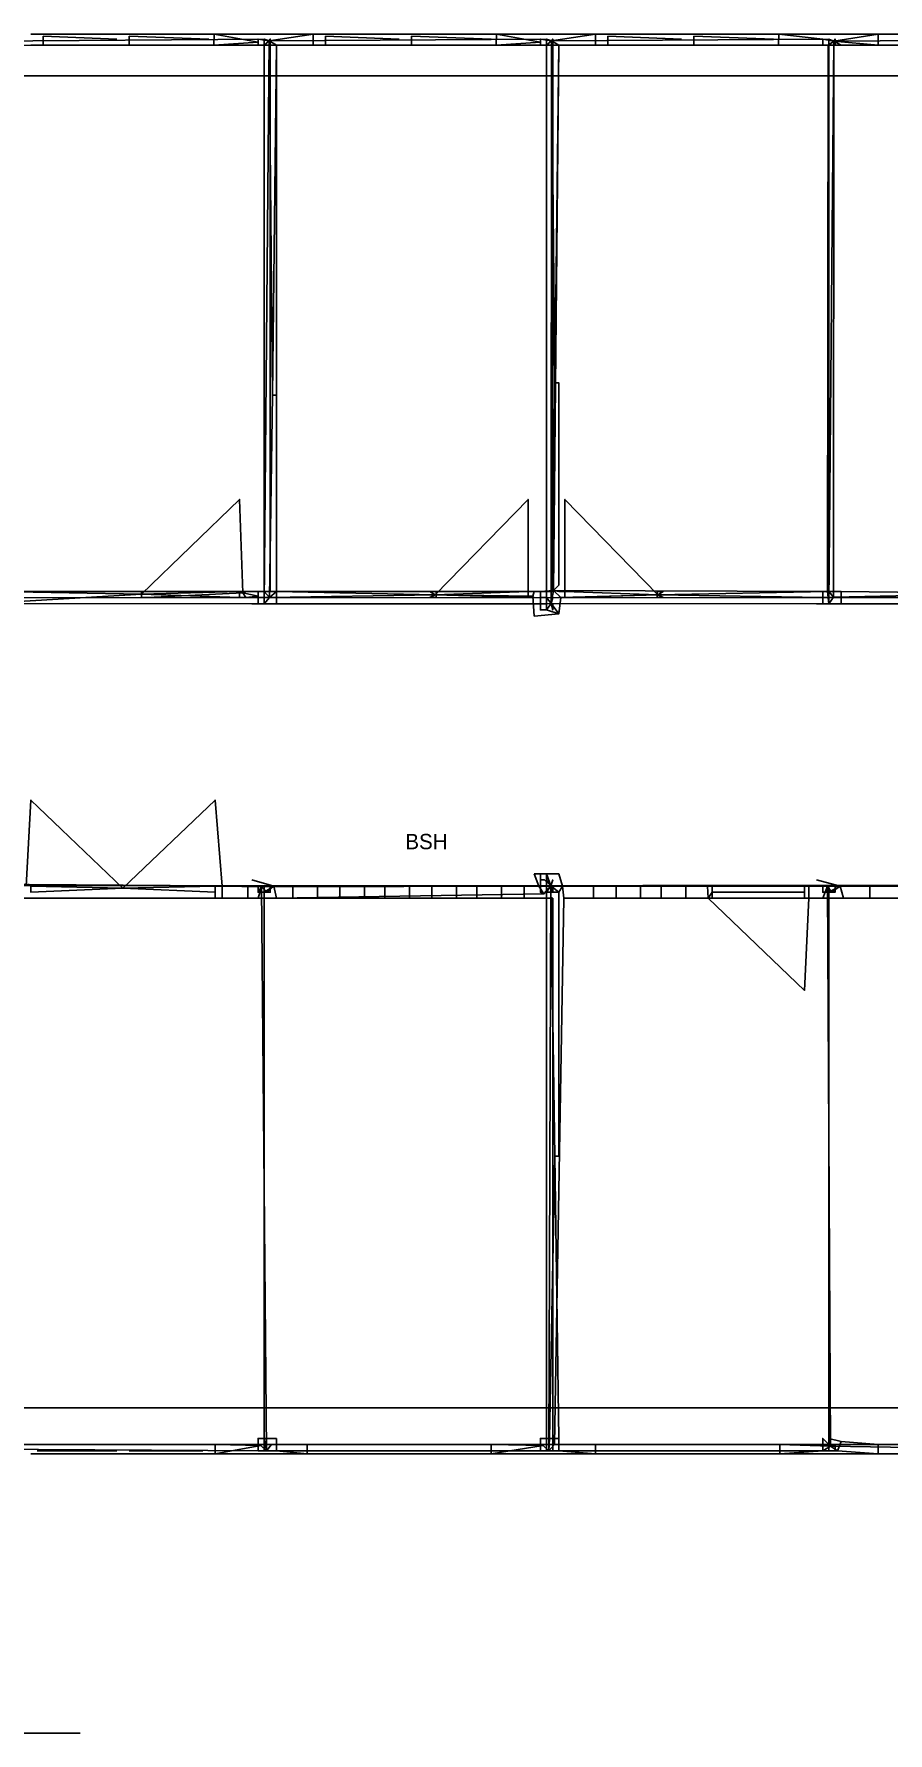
# Model space of a CAD drawing. Header units: metres. Extents: x -641 to 2745, y -1284 to 599.
# Drawn here: x 239.5 to 378.6, y -473 to -196.2 of the extents above; entities that cross this region are included whole.
import ezdxf

# ---------------------------------------------------------------- set-up
doc = ezdxf.new("R2010")
doc.units = ezdxf.units.M

msp = doc.modelspace()

# ---------------------------------------------------------------- linework, layer by layer
for p, q in [((239, -196.2), (268.83, -196.17)), ((241, -196.5), (241, -198)), ((241, -196.5), (253, -197)), ((255, -196.5), (255, -198)), ((255, -196.5), (268, -197)), ((268.83, -196.17), (268.8, -198)), ((268.83, -196.17), (268.8, -198)), ((268.83, -196.17), (268.8, -198)), ((285, -196.2), (268.83, -196.17)), ((268.83, -196.17), (276, -197.5)), ((277.81, -197.31), (285, -196.2)), ((285, -196.2), (314.83, -196.17)), ((285, -196.2), (285, -198)), ((285, -196.2), (285, -198)), ((287, -196.5), (287, -198)), ((287, -196.5), (299, -197)), ((301, -196.5), (301, -198)), ((301, -196.5), (314, -197)), ((314.83, -196.17), (314.8, -198)), ((314.83, -196.17), (314.8, -198)), ((314.83, -196.17), (314.8, -198)), ((331, -196.2), (314.83, -196.17)), ((314.83, -196.17), (322, -197.5)), ((323.81, -197.31), (331, -196.2)), ((331, -196.2), (360.83, -196.17)), ((331, -196.2), (331, -198)), ((331, -196.2), (331, -198)), ((333, -196.5), (333, -198)), ((333, -196.5), (345, -197)), ((347, -196.5), (347, -198)), ((347, -196.5), (360, -197)), ((360.83, -196.17), (360.8, -198)), ((360.83, -196.17), (360.8, -198)), ((360.83, -196.17), (360.8, -198)), ((377, -196.2), (360.83, -196.17)), ((360.83, -196.17), (368, -197)), ((369.78, -197.33), (377, -196.2)), ((377, -196.2), (406.83, -196.17)), ((377, -196.2), (377, -198)), ((377, -196.2), (377, -198)), ((268.8, -198), (239, -198)), ((253, -197), (253, -197)), ((276, -197.5), (268.8, -198)), ((278.33, -255), (277.81, -197.31)), ((279, -198), (278.33, -255)), ((285, -198), (279, -198)), ((314.8, -198), (285, -198)), ((299, -197), (299, -197)), ((322, -197.5), (314.8, -198)), ((324.33, -253), (323.81, -197.31)), ((325, -198), (324.33, -253)), ((331, -198), (325, -198)), ((360.8, -198), (331, -198)), ((345, -197), (345, -197)), ((368.86, -198), (360.8, -198)), ((368.75, -287), (368.86, -198)), ((369.78, -197.33), (369.75, -287.94)), ((377, -198), (371, -198)), ((406.8, -198), (377, -198)), ((278.5, -203), (233, -203)), ((413, -203), (278.5, -203)), ((231.7, -288.96), (257, -287.43)), ((257, -287.43), (231.78, -287)), ((258, -288), (273.5, -287.25)), ((273.5, -287.25), (276, -287.75)), ((276, -287.75), (274, -288)), ((304.86, -287.57), (277.85, -288)), ((279, -287), (304.86, -287.57)), ((304.86, -287.57), (320.75, -287.75)), ((321, -291), (320.75, -287.75)), ((341.14, -287.57), (325.33, -288)), ((368.75, -287), (341.14, -287.57)), ((341.14, -287.57), (368, -288)), ((395.67, -287.33), (371, -287)), ((279, -289), (275, -289)), ((325, -290.67), (321, -291)), ((325.33, -288), (325, -290.67)), ((371, -289), (367, -289)), ((369.75, -287.94), (395, -288)), ((278.6, -335), (275, -334)), ((325, -333), (321, -333)), ((321, -333), (321.75, -335)), ((325.62, -335), (325, -333)), ((370.83, -335), (367, -334)), ((238.25, -337), (270.14, -337)), ((270.14, -335), (270.14, -337)), ((270.14, -335), (270.14, -337)), ((270.14, -335), (270.14, -337)), ((270.14, -337), (270.14, -335)), ((270.14, -335), (276.56, -335.11)), ((276, -337), (270.14, -337)), ((274.33, -335), (274.33, -337)), ((274.33, -335), (274.33, -337)), ((274.33, -335), (274.33, -337)), ((276.56, -335.11), (276, -337)), ((278.6, -335), (279, -337)), ((279, -337), (278.6, -335)), ((278.6, -335), (321.75, -335)), ((322.57, -336.29), (279, -337)), ((281.67, -335), (281.67, -337)), ((281.67, -335), (281.67, -337)), ((281.67, -335), (281.67, -337)), ((285.67, -335), (285.67, -337)), ((285.67, -335), (285.67, -337)), ((285.67, -335), (285.67, -337)), ((289.33, -335), (289.33, -337)), ((289.33, -335), (289.33, -337)), ((289.33, -335), (289.33, -337)), ((293.33, -335), (293.33, -337)), ((293.33, -335), (293.33, -337)), ((293.33, -335), (293.33, -337)), ((296.67, -335), (296.67, -337)), ((296.67, -335), (296.67, -337)), ((296.67, -335), (296.67, -337)), ((300.67, -335), (300.67, -337)), ((300.67, -335), (300.67, -337)), ((300.67, -335), (300.67, -337)), ((304.33, -335), (304.33, -337)), ((304.33, -335), (304.33, -337)), ((304.33, -335), (304.33, -337)), ((308.33, -335), (308.33, -337)), ((308.33, -335), (308.33, -337)), ((308.33, -335), (308.33, -337)), ((311.67, -335), (311.67, -337)), ((311.67, -335), (311.67, -337)), ((311.67, -335), (311.67, -337)), ((315.67, -335), (315.67, -337)), ((315.67, -335), (315.67, -337)), ((315.67, -335), (315.67, -337)), ((319.33, -335), (319.33, -337)), ((319.33, -335), (319.33, -337)), ((319.33, -335), (319.33, -337)), ((321.75, -335), (322.57, -336.29)), ((325.62, -335), (325.83, -337)), ((325.62, -335), (325.83, -337)), ((325.62, -335), (325.83, -337)), ((349.2, -335), (325.62, -335)), ((325.62, -335), (325.83, -337)), ((325.83, -337), (349.33, -337)), ((330.67, -335), (330.67, -337)), ((330.67, -335), (330.67, -337)), ((330.67, -335), (330.67, -337)), ((334.33, -335), (334.33, -337)), ((334.33, -335), (334.33, -337)), ((334.33, -335), (334.33, -337)), ((338.33, -335), (338.33, -337)), ((338.33, -335), (338.33, -337)), ((338.33, -335), (338.33, -337)), ((341.67, -335), (341.67, -337)), ((341.67, -335), (341.67, -337)), ((341.67, -335), (341.67, -337)), ((345.67, -335), (345.67, -337)), ((345.67, -335), (345.67, -337)), ((345.67, -335), (345.67, -337)), ((349.2, -335), (349.33, -337)), ((349.2, -335), (365.75, -335)), ((349.33, -337), (349.2, -335)), ((365.75, -337), (365.75, -335)), ((365.75, -335), (368.75, -335)), ((368, -337), (365.75, -337)), ((368.75, -335), (368, -337)), ((370.83, -335), (371.4, -337)), ((370.83, -335), (371.4, -337)), ((370.83, -335), (371.4, -337)), ((371.4, -337), (370.83, -335)), ((370.83, -335), (413.5, -335)), ((413.6, -337), (371.4, -337)), ((375.67, -335), (375.67, -337)), ((375.67, -335), (375.67, -337)), ((375.67, -335), (375.67, -337)), ((324.33, -379), (323.5, -425)), ((325, -425), (324.33, -379)), ((324.5, -420), (233, -420)), ((416.5, -420), (324.5, -420)), ((239, -426), (269, -426)), ((276.43, -426.14), (269, -426)), ((269, -427.5), (269, -426)), ((269, -427.5), (276.43, -426.14)), ((284, -426), (278.17, -426)), ((284, -427.5), (284, -426)), ((284, -426), (314, -426)), ((322.43, -426.14), (314, -426)), ((314, -427.5), (314, -426)), ((314, -427.5), (322.43, -426.14)), ((331, -426), (324.29, -426)), ((331, -427.5), (331, -426)), ((331, -426), (361, -426)), ((369.24, -426.24), (361, -426)), ((361, -427.5), (361, -426)), ((377, -426), (371, -425.5)), ((377, -427.5), (377, -426)), ((377, -426), (407, -426)), ((269, -427.5), (239, -427.5)), ((240, -427), (253, -427)), ((255, -427), (267, -427)), ((269, -427.5), (284, -427.5)), ((279, -427), (284, -427.5)), ((314, -427.5), (284, -427.5)), ((286, -427), (299.5, -427)), ((299.5, -427), (313, -427)), ((314, -427.5), (331, -427.5)), ((325, -427), (331, -427.5)), ((361, -427.5), (331, -427.5)), ((333, -427), (345, -427)), ((347, -427), (360, -427)), ((361, -427.5), (368, -427)), ((361, -427.5), (377, -427.5)), ((370.4, -427), (377, -427.5)), ((407, -427.5), (377, -427.5))]:
    msp.add_line(p, q)
for points in [[(233, -198.25), (233, -287), (278, -287), (278, -198), (269, -198), (269, -198), (239, -198), (239, -198), (231, -198.12)], [(231.71, -197.35), (277, -197), (277, -289), (231.7, -288.96)], [(276, -197.5), (276, -197), (276, -198), (276, -197.5)], [(277.81, -197.31), (276, -197), (276, -198), (277, -198)], [(277.81, -197.31), (276, -197), (276, -198), (277, -198)], [(277.81, -197.31), (276, -197), (276, -198), (277, -198)], [(277.81, -197.31), (276, -197), (276, -198), (277, -198)], [(277.81, -197.31), (277, -197), (277, -198), (277.81, -197.31)], [(277.81, -197.31), (277, -197), (277, -198), (277.81, -197.31)], [(277.81, -197.31), (277, -197), (277, -198), (277.81, -197.31)], [(277.81, -197.31), (277, -197), (277, -198), (279, -198)], [(277.81, -197.31), (323, -197), (323, -289), (277, -289)], [(277.81, -197.31), (278, -197), (278, -198), (277.81, -197.31)], [(279, -287), (324, -287), (324, -198), (315, -198), (315, -198), (285, -198), (285, -198), (279, -198)], [(322, -197.5), (322, -197), (322, -198), (322, -197.5)], [(323.81, -197.31), (322, -197), (322, -198), (323, -198)], [(323.81, -197.31), (322, -197), (322, -198), (323, -198)], [(323.81, -197.31), (322, -197), (322, -198), (323, -198)], [(323.81, -197.31), (322, -197), (322, -198), (323, -198)], [(323.81, -197.31), (323, -197), (323, -198), (323.81, -197.31)], [(323.81, -197.31), (323, -197), (323, -198), (323.81, -197.31)], [(323.81, -197.31), (323, -197), (323, -198), (325, -198)], [(323.81, -197.31), (369, -197), (369, -289), (323.76, -288.96)], [(323.81, -197.31), (324, -197), (324, -198), (323.81, -197.31)], [(323.81, -197.31), (324, -197), (324, -198), (323.81, -197.31)], [(324.14, -286.86), (369, -287), (369, -198), (361, -198), (361, -198), (331, -198), (331, -198), (325, -198)], [(369.78, -197.33), (368, -197), (368, -198), (368.86, -198)], [(369.78, -197.33), (368, -197), (368, -198), (368.86, -198)], [(369.78, -197.33), (368, -197), (368, -198), (368.86, -198)], [(369.78, -197.33), (368, -197), (368, -198), (368.86, -198)], [(369.78, -197.33), (368, -197), (368, -198), (368.86, -198)], [(369.78, -197.33), (369, -197), (369, -198), (369.78, -197.33)], [(369.78, -197.33), (369, -197), (369, -198), (369.78, -197.33)], [(369.78, -197.33), (369, -197), (369, -198), (371, -198)], [(369.78, -197.33), (415, -197), (415, -289), (369, -289)], [(369.75, -287.94), (413, -287), (413, -198), (407, -198), (407, -198), (377, -198), (377, -198), (369.78, -197.33)], [(369.78, -197.33), (370, -197), (370, -198), (369.78, -197.33)], [(369.78, -197.33), (370, -197), (370, -198), (369.78, -197.33)], [(324.33, -253), (325, -253), (325, -286), (324.14, -286.86)], [(278.33, -255), (279, -255), (279, -287), (277.85, -288)], [(257, -287.43), (273, -287), (273, -288), (257, -287.43)], [(257, -287.43), (257, -288), (257, -288), (258, -288), (258, -288), (257, -288), (257, -287), (257, -287), (257, -287), (257, -287.43)], [(274, -288), (274, -288), (274, -288), (273, -288), (273, -288), (273, -288), (273, -287), (274, -287), (274, -287), (273.5, -287.25)], [(277, -287), (276, -287), (276, -289), (277, -289)], [(277, -287), (276, -287), (276, -289), (277, -289)], [(276, -287.75), (276, -288), (276, -288), (276, -287.75)], [(277.85, -288), (277, -287), (277, -289), (277.85, -288)], [(279, -287), (277, -287), (277, -289), (279, -289)], [(304.86, -287.57), (304, -288), (304, -288), (305, -288), (305, -288), (305, -288), (305, -287), (304, -287), (304, -287), (304, -287)], [(304.86, -287.57), (320, -287), (320, -288), (304.86, -287.57)], [(320.75, -287.75), (321, -288), (321, -288), (320, -288), (320, -288), (320, -288), (320, -287), (321, -287), (321, -287), (320.75, -287.75)], [(324.14, -286.86), (322, -287), (322, -289), (323.76, -288.96)], [(324.14, -286.86), (322, -287), (322, -289), (323.76, -288.96)], [(324.14, -286.86), (323, -287), (323, -289), (323.76, -288.96)], [(324.14, -286.86), (323, -287), (323, -289), (323.76, -288.96)], [(325.33, -288), (325, -288), (325, -288), (326, -288), (326, -288), (326, -288), (326, -287), (325, -287), (325, -287), (324.14, -286.86)], [(341.14, -287.57), (326, -287), (326, -288), (341.14, -287.57)], [(341.14, -287.57), (342, -288), (342, -288), (341, -288), (341, -288), (341, -288), (341, -287), (342, -287), (342, -287), (342, -287)], [(368.75, -287), (368, -287), (368, -289), (369, -289)], [(368.75, -287), (368, -287), (368, -289), (369, -289)], [(369.75, -287.94), (369, -287), (369, -289), (369.75, -287.94)], [(371, -287), (369, -287), (369, -289), (371, -289)], [(462, -334.83), (92, -335), (92, -333), (66, -333), (66, -288), (461.76, -288.06)], [(277.85, -288), (276, -288), (276, -288), (277.85, -288)], [(277.85, -288), (276, -288), (276, -289), (277, -289)], [(277.85, -288), (277, -288), (277, -288), (277.85, -288)], [(277.85, -288), (277, -288), (277, -289), (277.85, -288)], [(277.85, -288), (278, -288), (278, -288), (277.85, -288)], [(322, -288.75), (322, -288), (322, -288), (322, -288.75)], [(323, -288), (322, -288), (322, -288), (323, -288)], [(323, -288), (322, -288), (322, -289), (323.76, -288.96)], [(322, -288.75), (322, -289), (322, -290), (322, -288.75)], [(323.76, -288.96), (322, -289), (322, -290), (323, -290)], [(323.76, -288.96), (322, -289), (322, -290), (323, -290)], [(323.76, -288.96), (322, -289), (322, -290), (323, -290)], [(323.76, -288.96), (322, -289), (322, -290), (323, -290)], [(323.76, -288.96), (323, -288), (323, -289), (323.76, -288.96)], [(323.76, -288.96), (323, -289), (323, -290), (323.76, -288.96)], [(323.76, -288.96), (323, -289), (323, -290), (323.76, -288.96)], [(323.76, -288.96), (323, -289), (323, -290), (325, -290.67)], [(323.76, -288.96), (324, -288), (324, -288), (323.76, -288.96)], [(323.76, -288.96), (324, -288), (324, -288), (323.76, -288.96)], [(323.76, -288.96), (324, -289), (324, -290), (323.76, -288.96)], [(323.76, -288.96), (324, -289), (324, -290), (323.76, -288.96)], [(369.75, -287.94), (368, -288), (368, -288), (369.75, -287.94)], [(369.75, -287.94), (368, -288), (368, -288), (369.75, -287.94)], [(369.75, -287.94), (368, -288), (368, -289), (369, -289)], [(369.75, -287.94), (369, -288), (369, -289), (369.75, -287.94)], [(369.75, -287.94), (370, -288), (370, -288), (369.75, -287.94)], [(369.75, -287.94), (370, -288), (370, -288), (369.75, -287.94)], [(231, -334.67), (277, -335), (277, -427), (231, -426.77)], [(323, -333), (322, -333), (322, -335), (323.68, -334.96)], [(322.67, -334), (322, -334), (322, -334), (322.67, -334)], [(322.67, -334), (322, -334), (322, -334), (322.67, -334)], [(322.67, -334), (322, -334), (322, -335), (323.68, -334.96)], [(322.67, -334), (322, -334), (322, -335), (323.68, -334.96)], [(323.68, -334.96), (322, -335), (322, -336), (322.57, -336.29)], [(323.68, -334.96), (322, -335), (322, -336), (322.57, -336.29)], [(323.68, -334.96), (322, -335), (322, -336), (322.57, -336.29)], [(323.68, -334.96), (322, -335), (322, -336), (322.57, -336.29)], [(325, -333), (323, -333), (323, -335), (325.62, -335)], [(323.68, -334.96), (323, -334), (323, -335), (323.68, -334.96)], [(323.68, -334.96), (323, -334), (323, -335), (323.68, -334.96)], [(323.68, -334.96), (323, -335), (323, -336), (323.68, -334.96)], [(323.68, -334.96), (323, -335), (323, -336), (323.68, -334.96)], [(323.68, -334.96), (369, -335), (369, -427), (323.38, -427)], [(323.68, -334.96), (324, -334), (324, -334), (323.68, -334.96)], [(323.68, -334.96), (324, -334), (324, -334), (323.68, -334.96)], [(323.68, -334.96), (324, -335), (324, -336), (323.68, -334.96)], [(323.68, -334.96), (324, -335), (324, -336), (323.68, -334.96)], [(323.68, -334.96), (325, -336), (325, -379), (324.33, -379)], [(232.14, -426), (239, -426), (239, -426), (269, -426), (269, -426), (284, -426), (284, -426), (314, -426), (314, -426), (324, -426), (324, -337), (232.83, -337)], [(254, -335.33), (239, -335), (239, -336), (254, -335.33)], [(254, -335.33), (269, -335), (269, -336), (254, -335.33)], [(270.14, -337), (270, -337), (270, -337), (269, -337), (269, -336), (269, -336), (269, -335), (270, -335), (270, -335), (270.14, -335)], [(276.56, -335.11), (276, -335), (276, -336), (276.56, -335.11)], [(276.56, -335.11), (276, -335), (276, -336), (277.5, -336)], [(276.56, -335.11), (276, -335), (276, -336), (277.5, -336)], [(276.56, -335.11), (276, -335), (276, -336), (277.5, -336)], [(276.56, -335.11), (276, -335), (276, -336), (277.5, -336)], [(276.56, -335.11), (323, -335), (323, -427), (277.38, -427)], [(278.6, -335), (277, -335), (277, -336), (277.5, -336)], [(278.6, -335), (277, -335), (277, -336), (277.5, -336)], [(278.6, -335), (277, -335), (277, -336), (277.5, -336)], [(278.6, -335), (277, -335), (277, -336), (278.6, -335)], [(278.6, -335), (278, -335), (278, -336), (277.5, -336)], [(321.75, -335), (322, -335), (322, -336), (322.57, -336.29)], [(325.62, -335), (323, -335), (323, -336), (325, -336)], [(324.29, -426), (331, -426), (331, -426), (361, -426), (361, -426), (377, -426), (377, -426), (407, -426), (407, -426), (414, -426), (414, -337), (325.83, -337)], [(349.2, -335), (349, -335), (349, -335), (350, -335), (350, -336), (350, -336), (350, -337), (349, -337), (349, -337), (349.33, -337)], [(349.33, -337), (365, -337), (365, -336), (350, -336)], [(365.75, -335), (366, -335), (366, -335), (365, -335), (365, -336), (365, -336), (365, -337), (366, -337), (366, -337), (365.75, -337)], [(368.75, -335), (368, -335), (368, -336), (369.44, -336)], [(368.75, -335), (368, -335), (368, -336), (369.44, -336)], [(368.75, -335), (368, -335), (368, -336), (369.44, -336)], [(368.75, -335), (368, -335), (368, -336), (369.44, -336)], [(368.75, -335), (368, -335), (368, -336), (369.44, -336)], [(368.75, -335), (415, -335), (415, -427), (369.24, -426.24)], [(370.83, -335), (369, -335), (369, -336), (369.44, -336)], [(370.83, -335), (369, -335), (369, -336), (369.44, -336)], [(370.83, -335), (369, -335), (369, -336), (370.83, -335)], [(370.83, -335), (370, -335), (370, -336), (369.44, -336)], [(370.83, -335), (370, -335), (370, -336), (369.44, -336)], [(277, -425), (276, -425), (276, -427), (277.38, -427)], [(276.43, -426.14), (276, -426), (276, -426), (276.43, -426.14)], [(276.43, -426.14), (276, -426), (276, -427), (277.38, -427)], [(276.43, -426.14), (276, -426), (276, -427), (277.38, -427)], [(276.43, -426.14), (276, -426), (276, -427), (277.38, -427)], [(279, -425), (277, -425), (277, -427), (279, -427)], [(278.17, -426), (277, -426), (277, -427), (277.38, -427)], [(278.17, -426), (277, -426), (277, -427), (277.38, -427)], [(278.17, -426), (277, -426), (277, -427), (277.38, -427)], [(278.17, -426), (278, -426), (278, -426), (278.17, -426)], [(323.5, -425), (322, -425), (322, -427), (323.38, -427)], [(322.43, -426.14), (322, -426), (322, -426), (322.43, -426.14)], [(322.43, -426.14), (322, -426), (322, -427), (323.38, -427)], [(322.43, -426.14), (322, -426), (322, -427), (323.38, -427)], [(322.43, -426.14), (322, -426), (322, -427), (323.38, -427)], [(325, -425), (323, -425), (323, -427), (325, -427)], [(324.29, -426), (323, -426), (323, -427), (323.38, -427)], [(324.29, -426), (323, -426), (323, -427), (323.38, -427)], [(324.29, -426), (324, -426), (324, -427), (323.38, -427)], [(324.29, -426), (324, -426), (324, -426), (324.29, -426)], [(369.24, -426.24), (368, -425), (368, -427), (369.24, -426.24)], [(369.24, -426.24), (368, -426), (368, -426), (369.24, -426.24)], [(369.24, -426.24), (368, -426), (368, -427), (369.24, -426.24)], [(369.24, -426.24), (368, -426), (368, -427), (369.24, -426.24)], [(369.24, -426.24), (368, -426), (368, -427), (369.24, -426.24)], [(371, -425.5), (369, -425), (369, -427), (370.4, -427)], [(369.24, -426.24), (369, -426), (369, -427), (370.4, -427)], [(369.24, -426.24), (369, -426), (369, -427), (370.4, -427)], [(369.24, -426.24), (370, -426), (370, -426), (369.24, -426.24)], [(369.24, -426.24), (370, -426), (370, -427), (370.4, -427)]]:
    msp.add_lwpolyline(points, close=True)
for points in [[(273.5, -287.25), (273, -272), (257, -287.43)], [(320, -287), (320, -272), (304.86, -287.57)], [(326, -287), (326, -272), (341.14, -287.57)], [(238.25, -335), (239, -321), (254, -335.33)], [(270.14, -335), (269, -321), (254, -335.33)], [(-15, -336), (140, -336), (140, -473), (247, -473)], [(365.75, -337), (365, -352), (349.33, -337)]]:
    msp.add_lwpolyline(points)

# ---------------------------------------------------------------- texts
msp.add_text('BSH', height=2.5).set_placement((300, -329))

doc.saveas('drawing.dxf')
